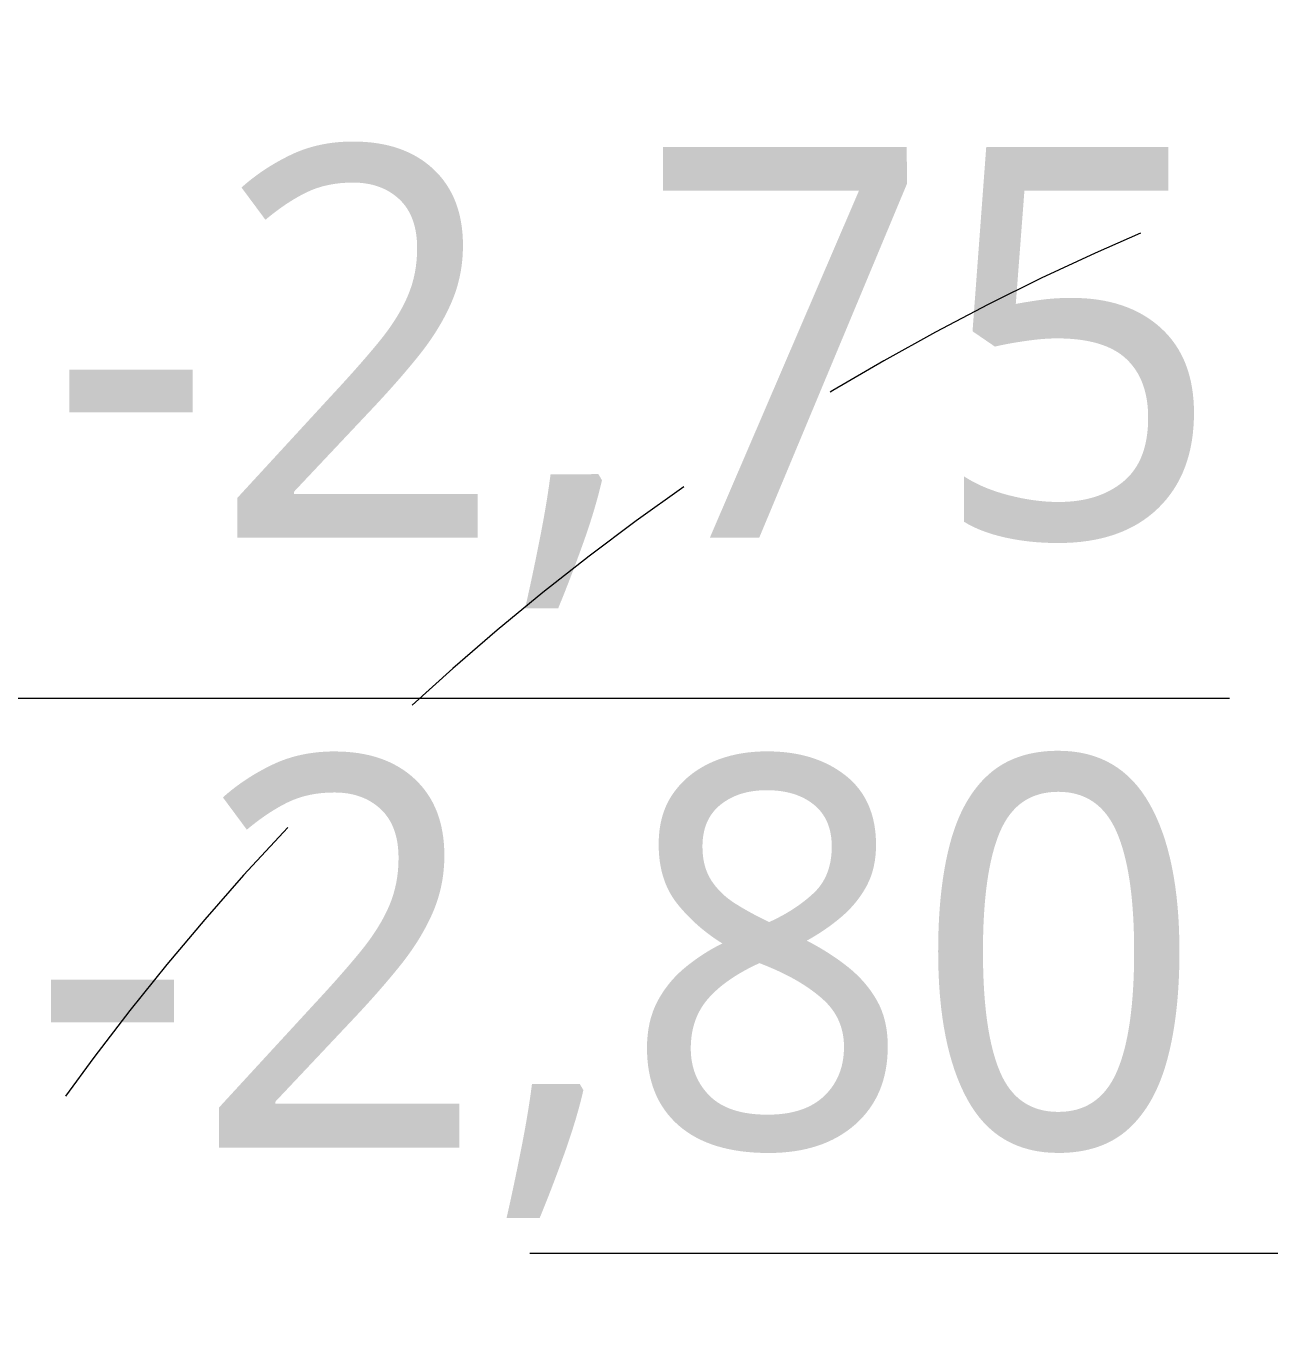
# Model space of a CAD drawing. Header units: millimetres. Extents: x 809 to 8159, y 33 to 4533.
# Drawn here: x 2616.42 to 2660.96, y 2878.28 to 2925.35 of the extents above; entities that cross this region are included whole.
import ezdxf
from ezdxf.enums import TextEntityAlignment as Align

# ---------------------------------------------------------------- set-up
doc = ezdxf.new("R2010")
doc.units = ezdxf.units.MM
doc.linetypes.add('HIDDEN2', pattern=[0.1875, 0.125, -0.0625])
for name, color, linetype, lineweight in [('cevre kotlar', 6, 'Continuous', 0), ('KAPI', 20, 'Continuous', 0), ('kapi_tag_yeni', 2, 'Continuous', 0)]:
    doc.layers.add(name, color=color, linetype=linetype, lineweight=lineweight)
doc.styles.add('kapi_tag', font='arial.ttf', dxfattribs={"width": 0.75})
doc.styles.get("Standard").update_dxf_attribs({"font": 'arial.ttf'})

# ---------------------------------------------------------------- blocks, each defined once
blk = doc.blocks.new('TRHTRRTTHRTHRTH')
at = {"layer": 'KAPI', "linetype": 'HIDDEN2'}
blk.add_arc((35248.92999, -102103.18825), 0.91993, 269.83001, 355.64049, dxfattribs=at)
blk = doc.blocks.new('kapi_tag_yeni')
at = {"layer": 'kapi_tag_yeni'}
blk.add_line((0, 0), (-0.65038, 0), dxfattribs=at)
at = {"layer": 'kapi_tag_yeni', "style": 'kapi_tag', "width": 0.75}
for tag, p in [('KAPI_ENI', (-0.55297, 0.04695)), ('KAPI_BOYU', (-0.55297, -0.19401))]:
    blk.add_attdef(tag, p, '', height=0.15, dxfattribs=at)
blk.add_attdef('KAPI_TAG_02', text='', height=0.15, dxfattribs=at).set_placement((-0.83038, 0), align=Align.MIDDLE_CENTER)

msp = doc.modelspace()

# ---------------------------------------------------------------- linework, layer by layer
at = {"layer": 'cevre kotlar'}
msp.add_line((2611.95, 2901.271), (2659.519, 2901.271), dxfattribs=at)

# ---------------------------------------------------------------- block references
at = {"layer": 'KAPI', "xscale": 100, "yscale": 100, "zscale": 100, "rotation": 180}
msp.add_blockref('TRHTRRTTHRTHRTH', (3527585.556, -10207485.471), dxfattribs=at)
at = {"layer": 'kapi_tag_yeni', "xscale": 99.99999999999996, "yscale": 99.99999999999996, "zscale": 99.99999999999996, "rotation": 180}
msp.add_blockref('kapi_tag_yeni', (2634.455, 2881.383), dxfattribs=at)

# ---------------------------------------------------------------- texts
at = {"layer": 'cevre kotlar', "char_height": 14, "attachment_point": 1, "rotation": 0.0098}
for s, insert in [('{\\fTrebuchet MS|b0|i0|c162|p34;-2,75}', (2617.234, 2921.02)), ('{\\fTrebuchet MS|b0|i0|c162|p34;-2,80}', (2616.568, 2899.164))]:
    msp.add_mtext_dynamic_manual_height_columns(s, width=411.22841, gutter_width=1, heights=[0], dxfattribs=dict(at, insert=insert))

doc.saveas('drawing.dxf')
